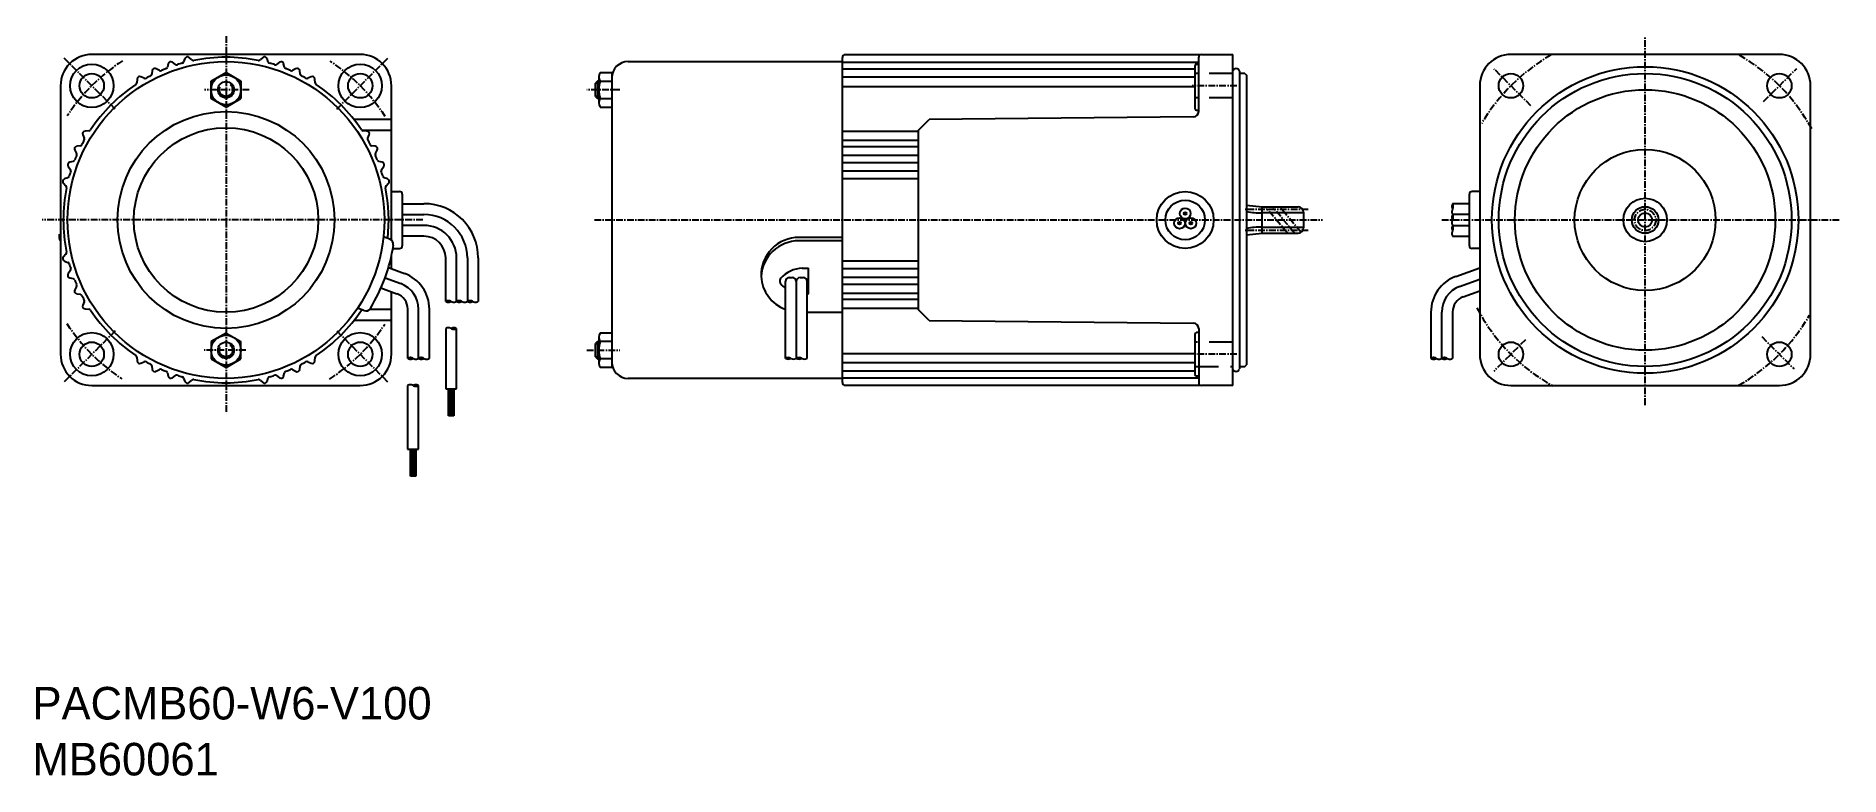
# Model space of a CAD drawing. Extents: x 66 to 398, y 18 to 154.
import ezdxf

# ---------------------------------------------------------------- set-up
doc = ezdxf.new("R2010")
doc.units = 0
doc.linetypes.add('CENTER', pattern=[2, 1.25, -0.25, 0.25, -0.25])
doc.linetypes.add('DASHED', pattern=[6.541811, 4.361208, -2.180604])
doc.layers.get('0').update_dxf_attribs({"linetype": 'CONTINUOUS'})
doc.layers.add('CENTER', color=1, linetype='CONTINUOUS')

msp = doc.modelspace()

# ---------------------------------------------------------------- linework, layer by layer
at = {"color": 7, "linetype": 'CONTINUOUS'}
for p, q in [((125.58, 150.77), (76.08, 150.77)), ((93.26, 150.02), (93.02, 149.4)), ((94.55, 149.77), (94.06, 150.21)), ((107.59, 150.21), (107.1, 149.77)), ((108.63, 149.4), (108.39, 150.02)), ((387.22, 150.77), (337.72, 150.77)), ((85.74, 146.39), (85.14, 146.66)), ((87.24, 147.8), (87.14, 147.14)), ((88.55, 147.82), (87.98, 148.15)), ((90.19, 149.06), (90.02, 148.43)), ((91.5, 148.95), (90.97, 149.34)), ((98.08, 145.85), (100.83, 147.44)), ((100.83, 147.44), (103.58, 145.85)), ((110.69, 149.34), (110.15, 148.95)), ((111.63, 148.43), (111.46, 149.06)), ((113.67, 148.15), (113.1, 147.82)), ((114.52, 147.14), (114.42, 147.8)), ((116.52, 146.66), (115.91, 146.39)), ((214.47, 149.33), (280.17, 149.33)), ((214.47, 148.11), (279.47, 148.11)), ((279.47, 146.6), (214.47, 146.6)), ((70.33, 145.02), (70.33, 95.52)), ((84.44, 146.22), (84.4, 145.56)), ((98.08, 142.68), (98.08, 145.85)), ((103.58, 145.85), (103.58, 142.68)), ((117.25, 145.56), (117.22, 146.22)), ((131.33, 116.55), (131.33, 145.02)), ((214.47, 144.87), (279.47, 144.87)), ((331.97, 145.02), (331.97, 95.52)), ((392.97, 95.52), (392.97, 145.02)), ((100.83, 141.09), (98.08, 142.68)), ((100.83, 141.09), (103.58, 142.68)), ((75.53, 136.69), (74.87, 136.66)), ((126.79, 136.66), (126.13, 136.69)), ((228.47, 136.6), (214.47, 136.6)), ((72.94, 133.11), (73.27, 132.54)), ((73.95, 133.96), (73.3, 133.85)), ((74.44, 135.95), (74.71, 135.35)), ((126.95, 135.35), (127.22, 135.95)), ((128.36, 133.85), (127.7, 133.96)), ((128.38, 132.54), (128.71, 133.11)), ((214.47, 135.01), (228.47, 135.01)), ((214.47, 133.81), (228.47, 133.81)), ((71.75, 130.12), (72.14, 129.59)), ((72.67, 131.07), (72.03, 130.9)), ((129.63, 130.9), (128.99, 131.07)), ((129.51, 129.59), (129.9, 130.12)), ((214.47, 132.24), (228.47, 132.24)), ((214.47, 130.88), (228.47, 130.88)), ((70.88, 127.03), (71.32, 126.54)), ((71.69, 128.07), (71.07, 127.83)), ((130.58, 127.83), (129.96, 128.07)), ((130.33, 126.54), (130.77, 127.03)), ((214.47, 129.35), (228.47, 129.35)), ((228.47, 127.84), (214.47, 127.84)), ((131.33, 125.52), (132.83, 125.52)), ((133.33, 125.02), (133.33, 115.52)), ((330.07, 115.52), (330.07, 125.02)), ((331.97, 125.52), (330.57, 125.52)), ((131.03, 116.72), (129.86, 117.15)), ((137.33, 119.27), (133.33, 119.27)), ((137.33, 117.27), (133.33, 117.27)), ((326.97, 119.27), (330.07, 119.27)), ((326.97, 117.27), (330.07, 117.27)), ((71.32, 113.99), (70.88, 113.5)), ((131.33, 111.29), (131.33, 113.69)), ((131.58, 115.02), (132.83, 115.02)), ((331.97, 115.02), (330.57, 115.02)), ((71.07, 112.7), (71.69, 112.46)), ((72.14, 110.94), (71.75, 110.41)), ((130.77, 111.5), (133.72, 110.42)), ((228.47, 112.69), (214.47, 112.69)), ((228.47, 111.27), (214.47, 111.27)), ((327.57, 109.88), (331.97, 111.47)), ((72.03, 109.63), (72.67, 109.46)), ((73.27, 107.99), (72.94, 107.42)), ((73.3, 106.68), (73.95, 106.57)), ((129.4, 107.74), (132.35, 106.66)), ((130.15, 109.59), (133.04, 108.54)), ((131.33, 95.52), (131.33, 107.04)), ((228.47, 109.65), (214.47, 109.65)), ((228.47, 108.38), (214.47, 108.38)), ((228.47, 106.72), (214.47, 106.72)), ((328.26, 108), (331.97, 109.35)), ((328.94, 106.12), (331.97, 107.22)), ((74.71, 105.18), (74.44, 104.58)), ((74.87, 103.87), (75.53, 103.84)), ((126.25, 103.56), (125.07, 103.99)), ((228.47, 105.63), (214.47, 105.63)), ((228.47, 103.93), (214.47, 103.93)), ((326.97, 103.3), (326.97, 94.77)), ((100.83, 99.44), (98.08, 97.85)), ((98.08, 97.85), (98.08, 94.68)), ((100.83, 99.44), (103.58, 97.85)), ((103.58, 94.68), (103.58, 97.85)), ((84.4, 94.97), (84.44, 94.31)), ((85.14, 93.88), (85.74, 94.14)), ((87.14, 93.39), (87.24, 92.74)), ((98.08, 94.68), (100.83, 93.09)), ((100.83, 93.09), (103.58, 94.68)), ((114.42, 92.74), (114.52, 93.39)), ((115.91, 94.14), (116.52, 93.88)), ((117.22, 94.31), (117.25, 94.97)), ((279.47, 95.59), (214.47, 95.59)), ((279.47, 93.93), (214.47, 93.93)), ((87.98, 92.38), (88.55, 92.71)), ((90.02, 92.1), (90.19, 91.47)), ((90.97, 91.19), (91.5, 91.58)), ((93.02, 91.13), (93.26, 90.51)), ((94.06, 90.32), (94.55, 90.76)), ((107.1, 90.76), (107.59, 90.32)), ((108.39, 90.51), (108.63, 91.13)), ((110.15, 91.58), (110.69, 91.19)), ((111.46, 91.47), (111.63, 92.1)), ((113.1, 92.71), (113.67, 92.38)), ((279.47, 92.42), (214.47, 92.42)), ((214.47, 91.2), (280.17, 91.2)), ((76.08, 89.77), (125.58, 89.77)), ((141.33, 89.17), (143.33, 89.17)), ((141.83, 84.17), (141.83, 89.17)), ((142.83, 89.17), (142.83, 84.17)), ((337.72, 89.77), (387.22, 89.77)), ((142.83, 84.17), (141.83, 84.17)), ((134.32, 78.04), (136.32, 78.04)), ((134.82, 73.04), (134.82, 78.04)), ((135.82, 78.04), (135.82, 73.04)), ((135.82, 73.04), (134.82, 73.04))]:
    msp.add_line(p, q, dxfattribs=at)
at = {"color": 7}
for p, q in [((214.47, 90.3), (214.47, 150.23)), ((280.49, 150.73), (214.97, 150.73)), ((280.17, 140.27), (280.17, 150.27)), ((280.67, 150.77), (286.47, 150.77)), ((286.47, 89.77), (286.47, 150.77)), ((169.57, 146.65), (169.57, 141.88)), ((169.82, 147.44), (171.97, 147.44)), ((171.97, 147.44), (171.97, 93.09)), ((174.97, 149.47), (214.47, 149.47)), ((279.47, 148.71), (279.47, 140.81)), ((279.77, 149.01), (280.17, 149.01)), ((287.67, 147.72), (287.67, 92.81)), ((288.67, 147.27), (287.67, 147.27)), ((288.67, 147.27), (288.97, 146.97)), ((288.97, 146.97), (288.97, 93.57)), ((169.34, 145.85), (168.97, 145.49)), ((168.97, 143.04), (168.97, 145.49)), ((168.97, 143.04), (169.34, 142.68)), ((169.57, 145.85), (169.34, 145.85)), ((169.34, 145.85), (169.34, 142.68)), ((169.82, 145.85), (171.97, 145.85)), ((169.57, 142.68), (169.34, 142.68)), ((169.82, 142.68), (171.97, 142.68)), ((169.82, 141.09), (171.97, 141.09)), ((279.77, 140.51), (280.17, 140.51)), ((131.33, 138.77), (124.44, 138.77)), ((131.33, 136.77), (125.91, 136.77)), ((228.47, 136.77), (230.47, 138.77)), ((228.47, 136.77), (228.47, 103.77)), ((279.17, 139.27), (230.47, 138.77)), ((133.33, 123.27), (137.33, 123.27)), ((330.07, 123.27), (326.97, 123.27)), ((133.33, 121.27), (137.33, 121.27)), ((288.97, 123), (291.87, 122.7)), ((291.87, 122.7), (298.47, 122.7)), ((291.87, 117.83), (291.87, 122.7)), ((299.47, 121.57), (291.87, 121.57)), ((299.47, 121.7), (299.47, 118.83)), ((330.07, 121.27), (326.97, 121.27)), ((214.47, 116.44), (206.47, 116.44)), ((214.47, 117.04), (206.49, 117.04)), ((288.97, 117.53), (291.87, 117.83)), ((291.87, 118.96), (299.47, 118.96)), ((291.87, 117.83), (298.47, 117.83)), ((141.33, 105.27), (141.33, 113.27)), ((143.33, 105.27), (143.33, 113.27)), ((145.33, 113.27), (145.33, 105.27)), ((147.33, 113.27), (147.33, 105.27)), ((214.47, 112.69), (214.47, 113.48)), ((207.04, 111.39), (208.24, 111.39)), ((208.24, 106.64), (208.24, 111.39)), ((202.96, 109.2), (202.96, 108.84)), ((203.97, 94.77), (203.97, 108.96)), ((204.67, 109.66), (205.27, 109.66)), ((205.97, 108.96), (205.97, 94.77)), ((206.67, 109.66), (207.27, 109.66)), ((207.97, 94.77), (207.97, 108.96)), ((207.97, 106.64), (208.24, 106.64)), ((131.33, 103.77), (127.26, 103.77)), ((134.33, 94.77), (134.33, 103.84)), ((136.33, 94.77), (136.33, 103.84)), ((138.33, 94.77), (138.33, 103.84)), ((207.97, 103.29), (214.47, 103.29)), ((230.47, 101.77), (228.47, 103.77)), ((322.97, 103.3), (322.97, 94.77)), ((324.97, 94.77), (324.97, 103.3)), ((131.33, 101.77), (124.44, 101.77)), ((141.33, 100.27), (141.33, 89.17)), ((143.33, 89.17), (143.33, 100.27)), ((230.47, 101.77), (279.17, 101.27)), ((280.17, 100.27), (280.17, 90.27)), ((169.34, 97.85), (168.97, 97.49)), ((168.97, 95.04), (168.97, 97.49)), ((169.34, 97.85), (169.57, 97.85)), ((169.34, 97.85), (169.34, 94.68)), ((169.57, 98.65), (169.57, 93.88)), ((171.97, 99.44), (169.82, 99.44)), ((171.97, 97.85), (169.82, 97.85)), ((279.47, 99.22), (279.47, 91.82)), ((280.17, 99.52), (279.77, 99.52)), ((168.97, 95.04), (169.34, 94.68)), ((169.34, 94.68), (169.57, 94.68)), ((171.97, 94.68), (169.82, 94.68)), ((287.67, 93.27), (288.67, 93.27)), ((288.67, 93.27), (288.97, 93.57)), ((171.97, 93.09), (169.82, 93.09)), ((214.47, 91.07), (174.97, 91.07)), ((214.47, 91.27), (214.47, 91.77)), ((214.97, 89.8), (280.49, 89.8)), ((279.77, 91.52), (280.17, 91.52)), ((134.32, 89.77), (134.32, 78.04)), ((136.32, 78.04), (136.32, 89.77)), ((286.47, 89.77), (280.67, 89.77))]:
    msp.add_line(p, q, dxfattribs=at)
at = {"color": 3, "linetype": 'DASHED'}
for p, q in [((286.47, 147.26), (279.47, 147.26)), ((169.57, 145.49), (168.97, 145.49)), ((169.57, 143.04), (168.97, 143.04)), ((286.47, 142.76), (279.47, 142.76)), ((168.97, 97.49), (169.57, 97.49)), ((286.47, 97.77), (279.47, 97.77)), ((168.97, 95.04), (169.57, 95.04)), ((279.47, 93.27), (286.47, 93.27))]:
    msp.add_line(p, q, dxfattribs=at)
at = {"color": 3, "linetype": 'CONTINUOUS'}
for p, q in [((141.83, 89.08), (141.91, 89.17)), ((141.83, 88.94), (142.05, 89.17)), ((141.83, 88.8), (142.19, 89.17)), ((141.83, 88.66), (142.34, 89.17)), ((141.83, 88.52), (142.48, 89.17)), ((141.83, 88.37), (142.62, 89.17)), ((141.83, 88.23), (142.76, 89.17)), ((141.83, 88.09), (142.83, 89.09)), ((141.83, 87.95), (142.83, 88.95)), ((141.83, 87.81), (142.83, 88.81)), ((141.83, 87.67), (142.83, 88.67)), ((141.83, 87.53), (142.83, 88.53)), ((141.83, 87.38), (142.83, 88.38)), ((141.83, 87.24), (142.83, 88.24)), ((141.83, 87.1), (142.83, 88.1)), ((141.83, 86.96), (142.83, 87.96)), ((141.83, 86.82), (142.83, 87.82)), ((141.83, 86.68), (142.83, 87.68)), ((141.83, 86.54), (142.83, 87.54)), ((141.83, 86.39), (142.83, 87.39)), ((141.83, 86.25), (142.83, 87.25)), ((141.83, 86.11), (142.83, 87.11)), ((141.83, 85.97), (142.83, 86.97)), ((141.83, 85.83), (142.83, 86.83)), ((141.83, 85.69), (142.83, 86.69)), ((141.83, 85.55), (142.83, 86.55)), ((141.83, 85.4), (142.83, 86.4)), ((141.83, 85.26), (142.83, 86.26)), ((141.83, 85.12), (142.83, 86.12)), ((141.83, 84.98), (142.83, 85.98)), ((141.83, 84.84), (142.83, 85.84)), ((141.83, 84.7), (142.83, 85.7)), ((141.83, 84.56), (142.83, 85.56)), ((141.83, 84.41), (142.83, 85.41)), ((141.83, 84.27), (142.83, 85.27)), ((141.86, 84.17), (142.83, 85.13)), ((142, 84.17), (142.83, 84.99)), ((142.14, 84.17), (142.83, 84.85)), ((142.29, 84.17), (142.83, 84.71)), ((142.43, 84.17), (142.83, 84.57)), ((142.57, 84.17), (142.83, 84.42)), ((142.71, 84.17), (142.83, 84.28)), ((134.82, 77.97), (134.89, 78.04)), ((134.82, 77.83), (135.03, 78.04)), ((134.82, 77.69), (135.17, 78.04)), ((134.82, 77.54), (135.31, 78.04)), ((134.82, 77.4), (135.46, 78.04)), ((134.82, 77.26), (135.6, 78.04)), ((134.82, 77.12), (135.74, 78.04)), ((134.82, 76.98), (135.82, 77.98)), ((134.82, 76.84), (135.82, 77.84)), ((134.82, 76.7), (135.82, 77.7)), ((134.82, 76.55), (135.82, 77.55)), ((134.82, 76.41), (135.82, 77.41)), ((134.82, 76.27), (135.82, 77.27)), ((134.82, 76.13), (135.82, 77.13)), ((134.82, 75.99), (135.82, 76.99)), ((134.82, 75.85), (135.82, 76.85)), ((134.82, 75.71), (135.82, 76.71)), ((134.82, 75.56), (135.82, 76.56)), ((134.82, 75.42), (135.82, 76.42)), ((134.82, 75.28), (135.82, 76.28)), ((134.82, 75.14), (135.82, 76.14)), ((134.82, 75), (135.82, 76)), ((134.82, 74.86), (135.82, 75.86)), ((134.82, 74.72), (135.82, 75.72)), ((134.82, 74.57), (135.82, 75.57)), ((134.82, 74.43), (135.82, 75.43)), ((134.82, 74.29), (135.82, 75.29)), ((134.82, 74.15), (135.82, 75.15)), ((134.82, 74.01), (135.82, 75.01)), ((134.82, 73.87), (135.82, 74.87)), ((134.82, 73.73), (135.82, 74.73)), ((134.82, 73.58), (135.82, 74.58)), ((134.82, 73.44), (135.82, 74.44)), ((134.82, 73.3), (135.82, 74.3)), ((134.82, 73.16), (135.82, 74.16)), ((134.84, 73.04), (135.82, 74.02)), ((134.98, 73.04), (135.82, 73.88)), ((135.12, 73.04), (135.82, 73.74)), ((135.26, 73.04), (135.82, 73.59)), ((135.41, 73.04), (135.82, 73.45)), ((135.55, 73.04), (135.82, 73.31)), ((135.69, 73.04), (135.82, 73.17))]:
    msp.add_line(p, q, dxfattribs=at)
at = {"color": 7, "linetype": 'CONTINUOUS'}
for centre, radius in [((100.83, 120.27), 29.2), ((76.08, 145.01), 4), ((76.08, 145.01), 2.25), ((100.83, 144.27), 2.75), ((125.58, 145.01), 4), ((125.58, 145.01), 2.25), ((362.47, 120.27), 28.25), ((362.47, 120.27), 27), ((337.72, 145.01), 2.25), ((387.22, 145.01), 2.25), ((100.83, 144.27), 1.5), ((362.47, 120.27), 24), ((100.83, 120.27), 20), ((362.47, 120.27), 13), ((362.47, 120.27), 4), ((76.08, 95.52), 4), ((76.08, 95.52), 2.25), ((100.83, 96.27), 2.75), ((100.83, 96.27), 1.5), ((125.58, 95.52), 4), ((125.58, 95.52), 2.25), ((337.72, 95.52), 2.25), ((387.22, 95.52), 2.25)]:
    msp.add_circle(centre, radius, dxfattribs=at)
at = {"color": 3, "linetype": 'DASHED'}
for centre in [(100.83, 144.27), (100.83, 96.27)]:
    msp.add_circle(centre, 1.22, dxfattribs=at)
at = {"color": 7}
for centre, radius in [((100.83, 120.27), 17), ((277.67, 120.27), 5.25), ((277.67, 120.27), 3.65), ((276.64, 119.67), 1), ((276.64, 119.67), 0.25), ((276.64, 119.67), 0.15), ((276.64, 119.67), 0.1), ((277.67, 121.47), 1), ((277.67, 121.47), 0.25), ((277.67, 121.47), 0.15), ((277.67, 121.47), 0.1), ((278.71, 119.67), 1), ((278.71, 119.67), 0.25), ((278.71, 119.67), 0.15), ((278.71, 119.67), 0.1), ((362.47, 120.27), 2.45), ((362.47, 120.27), 1.3)]:
    msp.add_circle(centre, radius, dxfattribs=at)
at = {"color": 7, "linetype": 'CONTINUOUS'}
for centre, radius, start, end in [((76.08, 145.02), 5.75, 90, 180.001), ((93.73, 149.84), 0.5, 47.9182, 159.0859), ((107.93, 149.84), 0.5, 20.9141, 132.0818), ((125.58, 145.02), 5.75, 0, 90), ((84.94, 146.2), 0.5, 65.9212, 177.0878), ((87.73, 147.72), 0.5, 59.9168, 171.0822), ((90.67, 148.94), 0.5, 53.9162, 165.0826), ((110.98, 148.94), 0.5, 14.9174, 126.0838), ((113.92, 147.72), 0.5, 8.9178, 120.0832), ((116.72, 146.2), 0.5, 2.9122, 114.0788), ((74.89, 136.16), 0.5, 92.9231, 204.0788), ((126.76, 136.16), 0.5, 335.9212, 87.0769), ((73.37, 133.36), 0.5, 98.9291, 210.0775), ((128.28, 133.36), 0.5, 329.9225, 81.0709), ((72.16, 130.42), 0.5, 104.9174, 216.0838), ((129.5, 130.42), 0.5, 323.9162, 75.0826), ((71.25, 127.37), 0.5, 110.9151, 222.0818), ((130.4, 127.37), 0.5, 317.9182, 69.0849), ((132.83, 125.02), 0.5, 0, 90), ((330.57, 125.02), 0.5, 90, 180), ((130.69, 115.78), 1, 351.4599, 70.0066), ((71.25, 113.16), 0.5, 137.9182, 249.0849), ((100.83, 120.27), 31.2, 328.5404, 351.4595), ((132.83, 115.52), 0.5, 270, 0), ((330.57, 115.52), 0.5, 180, 270.0115), ((72.16, 110.11), 0.5, 143.9162, 255.0826), ((73.37, 107.17), 0.5, 149.9225, 261.0709), ((73.37, 107.17), 0.5, 149.9225, 261.0709), ((74.89, 104.37), 0.5, 155.9212, 267.0769), ((126.59, 104.5), 1, 250.0012, 328.54), ((76.08, 95.52), 5.75, 180, 270), ((84.94, 94.33), 0.5, 182.9122, 294.0788), ((116.72, 94.33), 0.5, 245.9212, 357.0878), ((125.58, 95.52), 5.75, 270, 0.001), ((87.73, 92.81), 0.5, 188.9178, 300.0832), ((90.67, 91.59), 0.5, 194.9174, 306.0838), ((93.73, 90.69), 0.5, 200.9141, 312.0818), ((107.93, 90.69), 0.5, 227.9182, 339.0859), ((110.98, 91.59), 0.5, 233.9162, 345.0826), ((113.92, 92.81), 0.5, 239.9168, 351.0822)]:
    msp.add_arc(centre, radius, start, end, dxfattribs=at)
at = {"color": 7}
for centre, radius, start, end in [((94.82, 150.07), 0.4, 227.9102, 281.3969), ((100.83, 120.27), 30, 78.6031, 101.3969), ((106.83, 150.07), 0.4, 258.6031, 312.0898), ((214.97, 150.23), 0.5, 90, 180), ((280.67, 150.27), 0.5, 90, 180), ((337.72, 145.02), 5.75, 90, 180), ((387.22, 145.02), 5.75, 0, 90), ((85.91, 146.75), 0.4, 245.9194, 299.3967), ((100.83, 120.27), 30, 117.6029, 119.3967), ((86.74, 147.21), 0.4, 297.6029, 351.077), ((88.76, 148.17), 0.4, 239.9203, 293.3969), ((100.83, 120.27), 30, 111.6029, 113.3969), ((89.63, 148.53), 0.4, 291.6029, 345.0775), ((91.74, 149.27), 0.4, 233.9165, 287.3968), ((100.83, 120.27), 30, 105.6029, 107.3968), ((92.65, 149.54), 0.4, 285.6029, 339.0803), ((109, 149.54), 0.4, 200.9197, 254.3971), ((100.83, 120.27), 30, 72.6032, 74.3971), ((109.92, 149.27), 0.4, 252.6032, 306.0835), ((112.02, 148.53), 0.4, 194.9225, 248.3971), ((100.83, 120.27), 30, 66.6031, 68.3971), ((112.9, 148.17), 0.4, 246.6031, 300.0797), ((114.91, 147.21), 0.4, 188.923, 242.3971), ((100.83, 120.27), 30, 60.6033, 62.3971), ((115.75, 146.75), 0.4, 240.6033, 294.0806), ((170.98, 146.65), 1.41, 145.6124, 214.3842), ((174.97, 146.47), 3, 90.0019, 179.9943), ((279.77, 148.71), 0.3, 90, 180), ((287.07, 147.53), 0.633, 17.84, 160.9288), ((100.83, 120.27), 30, 123.6029, 146.3968), ((84, 145.59), 0.4, 303.6029, 357.0826), ((84, 145.59), 0.4, 303.6029, 357.0826), ((117.65, 145.59), 0.4, 182.9174, 236.3971), ((100.83, 120.27), 30, 33.6032, 56.3971), ((174.83, 144.27), 5.25, 162.411, 197.59), ((170.98, 141.88), 1.41, 145.6124, 214.3876), ((279.17, 140.27), 1, 270, 0), ((279.77, 140.81), 0.3, 180, 270), ((75.51, 137.09), 0.4, 272.9174, 326.3968), ((126.15, 137.09), 0.4, 213.6032, 267.0826), ((73.89, 134.35), 0.4, 278.9243, 332.3968), ((100.83, 120.27), 30, 150.6029, 152.3968), ((74.34, 135.19), 0.4, 330.6029, 24.0841), ((127.31, 135.19), 0.4, 155.9159, 209.3971), ((100.83, 120.27), 30, 27.6032, 29.3971), ((127.77, 134.35), 0.4, 207.6032, 261.0757), ((72.56, 131.46), 0.4, 284.9225, 338.3969), ((100.83, 120.27), 30, 156.603, 158.3969), ((72.93, 132.34), 0.4, 336.603, 30.0797), ((128.73, 132.34), 0.4, 149.9203, 203.397), ((100.83, 120.27), 30, 21.6031, 23.397), ((129.09, 131.46), 0.4, 201.6031, 255.0775), ((71.03, 126.27), 0.4, 348.6029, 42.084), ((71.55, 128.44), 0.4, 290.9166, 344.3969), ((100.83, 120.27), 30, 162.603, 164.3969), ((71.82, 129.35), 0.4, 342.603, 36.0765), ((129.84, 129.35), 0.4, 143.9235, 197.397), ((100.83, 120.27), 30, 15.6031, 17.397), ((130.11, 128.44), 0.4, 195.6031, 249.0834), ((130.63, 126.27), 0.4, 137.916, 191.3971), ((100.83, 120.27), 30, 168.6029, 191.3971), ((100.83, 120.27), 30, 353.4933, 11.3971), ((137.33, 113.27), 10, 0, 90), ((137.33, 113.27), 8, 0, 90), ((291.87, 137.57), 16, 259.5574, 270), ((298.47, 121.7), 1, 0, 90), ((100.83, 120.27), 30.9, 184.8539, 187.0735), ((137.33, 113.27), 6, 0, 90), ((137.33, 113.27), 4, 0, 90), ((206.41, 110.12), 6.93, 89.3713, 182.0635), ((206.47, 109.44), 7, 90, 176.5429), ((291.87, 102.96), 16, 90, 100.4426), ((298.47, 118.83), 1, 270, 0), ((71.03, 114.26), 0.4, 317.916, 11.3971), ((71.55, 112.09), 0.4, 15.6031, 69.0834), ((100.83, 120.27), 30, 195.6031, 197.397), ((71.82, 111.18), 0.4, 323.9235, 17.397), ((131.33, 103.84), 7, 0, 69.9983), ((206.47, 110.29), 7, 183.4579, 249.0752), ((207.32, 105.66), 5.73, 92.792, 137.511), ((329.97, 103.3), 7, 110.0017, 180), ((72.56, 109.07), 0.4, 21.6031, 75.0775), ((100.83, 120.27), 30, 201.6031, 203.397), ((72.93, 108.19), 0.4, 329.9203, 23.397), ((73.89, 106.18), 0.4, 27.6032, 81.0757), ((131.33, 103.84), 3, 0, 69.9999), ((131.33, 103.84), 5, 0, 70.0014), ((203.46, 109.2), 0.5, 137.5128, 180), ((203.46, 108.84), 0.5, 180, 222.4872), ((207.32, 112.37), 5.73, 222.4883, 234.3028), ((204.67, 108.96), 0.7, 90, 180), ((205.27, 108.96), 0.7, 0, 90), ((206.67, 108.96), 0.7, 90, 180), ((207.27, 108.96), 0.7, 0, 90), ((329.97, 103.3), 5, 109.9986, 180), ((100.83, 120.27), 30, 207.6032, 209.3971), ((74.34, 105.34), 0.4, 335.9159, 29.3971), ((75.51, 103.44), 0.4, 33.6032, 87.0826), ((100.83, 120.27), 30, 213.6032, 236.3971), ((100.83, 120.27), 30, 303.6029, 326.3968), ((126.15, 103.44), 0.4, 137.9905, 146.3968), ((329.97, 103.3), 3, 110.0001, 180), ((279.17, 100.27), 1, 0, 90), ((170.98, 98.65), 1.41, 145.6124, 214.3876), ((174.83, 96.27), 5.25, 162.41, 197.589), ((279.77, 99.22), 0.3, 90, 180), ((84, 94.95), 0.4, 2.9174, 56.3971), ((85.91, 93.78), 0.4, 60.6033, 114.0806), ((100.83, 120.27), 30, 240.6033, 242.3971), ((86.74, 93.33), 0.4, 8.923, 62.3971), ((114.91, 93.33), 0.4, 117.6029, 171.077), ((100.83, 120.27), 30, 297.6029, 299.3967), ((115.75, 93.78), 0.4, 65.9194, 119.3967), ((117.65, 94.95), 0.4, 123.6029, 177.0826), ((170.98, 93.88), 1.41, 145.6158, 214.3876), ((174.97, 94.07), 3, 180, 270), ((337.72, 95.52), 5.75, 180, 270), ((387.22, 95.52), 5.75, 270, 0), ((88.76, 92.36), 0.4, 66.6031, 120.0797), ((100.83, 120.27), 30, 246.6031, 248.3971), ((89.63, 92), 0.4, 14.9225, 68.3971), ((91.74, 91.26), 0.4, 72.6032, 126.0835), ((100.83, 120.27), 30, 252.6032, 254.3971), ((92.65, 90.99), 0.4, 20.9197, 74.3971), ((94.82, 90.46), 0.4, 78.6031, 132.0898), ((100.83, 120.27), 30, 258.6031, 281.3969), ((106.83, 90.46), 0.4, 47.9102, 101.3969), ((109, 90.99), 0.4, 105.6029, 159.0803), ((100.83, 120.27), 30, 285.6029, 287.3968), ((109.92, 91.26), 0.4, 53.9165, 107.3968), ((112.02, 92), 0.4, 111.6029, 165.0775), ((100.83, 120.27), 30, 291.6029, 293.3969), ((112.9, 92.36), 0.4, 59.9203, 113.3969), ((214.97, 90.3), 0.5, 180, 270), ((279.77, 91.82), 0.3, 180, 270), ((280.67, 90.27), 0.5, 180, 270), ((287.07, 93), 0.633, 199.0712, 342.16)]:
    msp.add_arc(centre, radius, start, end, dxfattribs=at)
at = {"color": 3, "linetype": 'DASHED'}
for centre, start, end in [((327.83, 122.77), 150, 210), ((326.1, 122.77), 330, 30), ((327.83, 121.77), 150, 210), ((327.83, 120.77), 150, 210), ((327.83, 119.77), 150, 210), ((326.1, 120.77), 330, 30), ((327.83, 118.77), 150, 210), ((327.83, 117.77), 150, 210), ((326.1, 118.77), 330, 30), ((141.83, 104.4), 60, 120), ((141.83, 106.13), 240, 300), ((142.83, 106.13), 240, 300), ((143.83, 104.4), 60, 120), ((143.83, 106.13), 240, 300), ((144.83, 106.13), 240, 300), ((145.83, 104.4), 60, 120), ((145.83, 106.13), 240, 300), ((146.83, 106.13), 240, 300), ((141.83, 99.4), 60, 120), ((142.83, 99.4), 60, 120), ((142.83, 101.13), 240, 300), ((134.83, 93.9), 60, 120), ((134.83, 95.63), 240, 300), ((135.83, 95.63), 240, 300), ((136.83, 93.9), 60, 120), ((136.83, 95.63), 240, 300), ((137.83, 95.63), 240, 300), ((323.47, 93.9), 60, 120), ((323.47, 95.63), 240, 300), ((324.47, 95.63), 240, 300), ((325.47, 93.9), 60, 120), ((325.47, 95.63), 240, 300), ((326.47, 95.63), 240, 300), ((134.82, 88.9), 60, 120), ((135.82, 88.9), 60, 120), ((135.82, 90.63), 240, 300)]:
    msp.add_arc(centre, 1, start, end, dxfattribs=at)
at = {"color": 3, "linetype": 'CONTINUOUS'}
for centre, start, end in [((204.47, 93.9), 60, 120), ((204.47, 95.63), 240, 300), ((205.47, 95.63), 240, 300), ((206.47, 93.9), 60, 120), ((206.47, 95.63), 240, 300), ((207.47, 95.63), 240, 300)]:
    msp.add_arc(centre, 1, start, end, dxfattribs=at)
at = {"layer": 'CENTER', "color": 1, "linetype": 'CENTER'}
for p, q in [((100.83, 154.16), (100.83, 84.64)), ((362.47, 86.17), (362.47, 154.15)), ((80.39, 140.71), (70.91, 150.18)), ((121.27, 140.71), (130.74, 150.18)), ((341.42, 141.32), (334.62, 148.11)), ((384.32, 142.12), (390.42, 148.22)), ((105.1, 144.27), (96.88, 144.27)), ((173.43, 144.27), (167.33, 144.27)), ((287.19, 145.01), (278.96, 145.01)), ((137.13, 120.27), (66.93, 120.27)), ((168.76, 120.27), (302.97, 120.27)), ((300.37, 122.2), (288.75, 122.2)), ((296.54, 117.83), (292.46, 122.7)), ((297.85, 117.83), (293.77, 122.7)), ((298.98, 118.05), (295.07, 122.7)), ((324.99, 120.27), (398.38, 120.27)), ((300.37, 118.33), (288.75, 118.33)), ((80.39, 99.83), (70.91, 90.35)), ((121.27, 99.83), (130.74, 90.35)), ((340.39, 98.19), (334.57, 92.36)), ((383.96, 98.77), (389.92, 92.81)), ((104.47, 96.27), (96.81, 96.27)), ((167.33, 96.27), (173.43, 96.27)), ((287.19, 95.52), (279.29, 95.52))]:
    msp.add_line(p, q, dxfattribs=at)
msp.add_circle((362.47, 120.27), 1.95, dxfattribs=at)
for centre, start, end in [((362.47, 120.27), 119.7493, 149.4391), ((362.47, 120.27), 28.6897, 60.3357), ((100.83, 120.27), 123.0619, 146.7649), ((100.83, 120.27), 33.0619, 56.7649), ((362.47, 120.27), 207.5251, 240.8875), ((100.83, 120.27), 213.0619, 236.7649), ((100.83, 120.27), 303.0619, 326.7649), ((362.47, 120.27), 299.4765, 329.9067)]:
    msp.add_arc(centre, 35, start, end, dxfattribs=at)

# ---------------------------------------------------------------- texts
at = {"color": 7, "linetype": 'CONTINUOUS'}
for s, p in [('PACMB60-W6-V100', (65.16, 28.21)), ('MB60061', (65.16, 17.9))]:
    msp.add_text(s, height=6, dxfattribs=at).set_placement(p)

doc.saveas('drawing.dxf')
